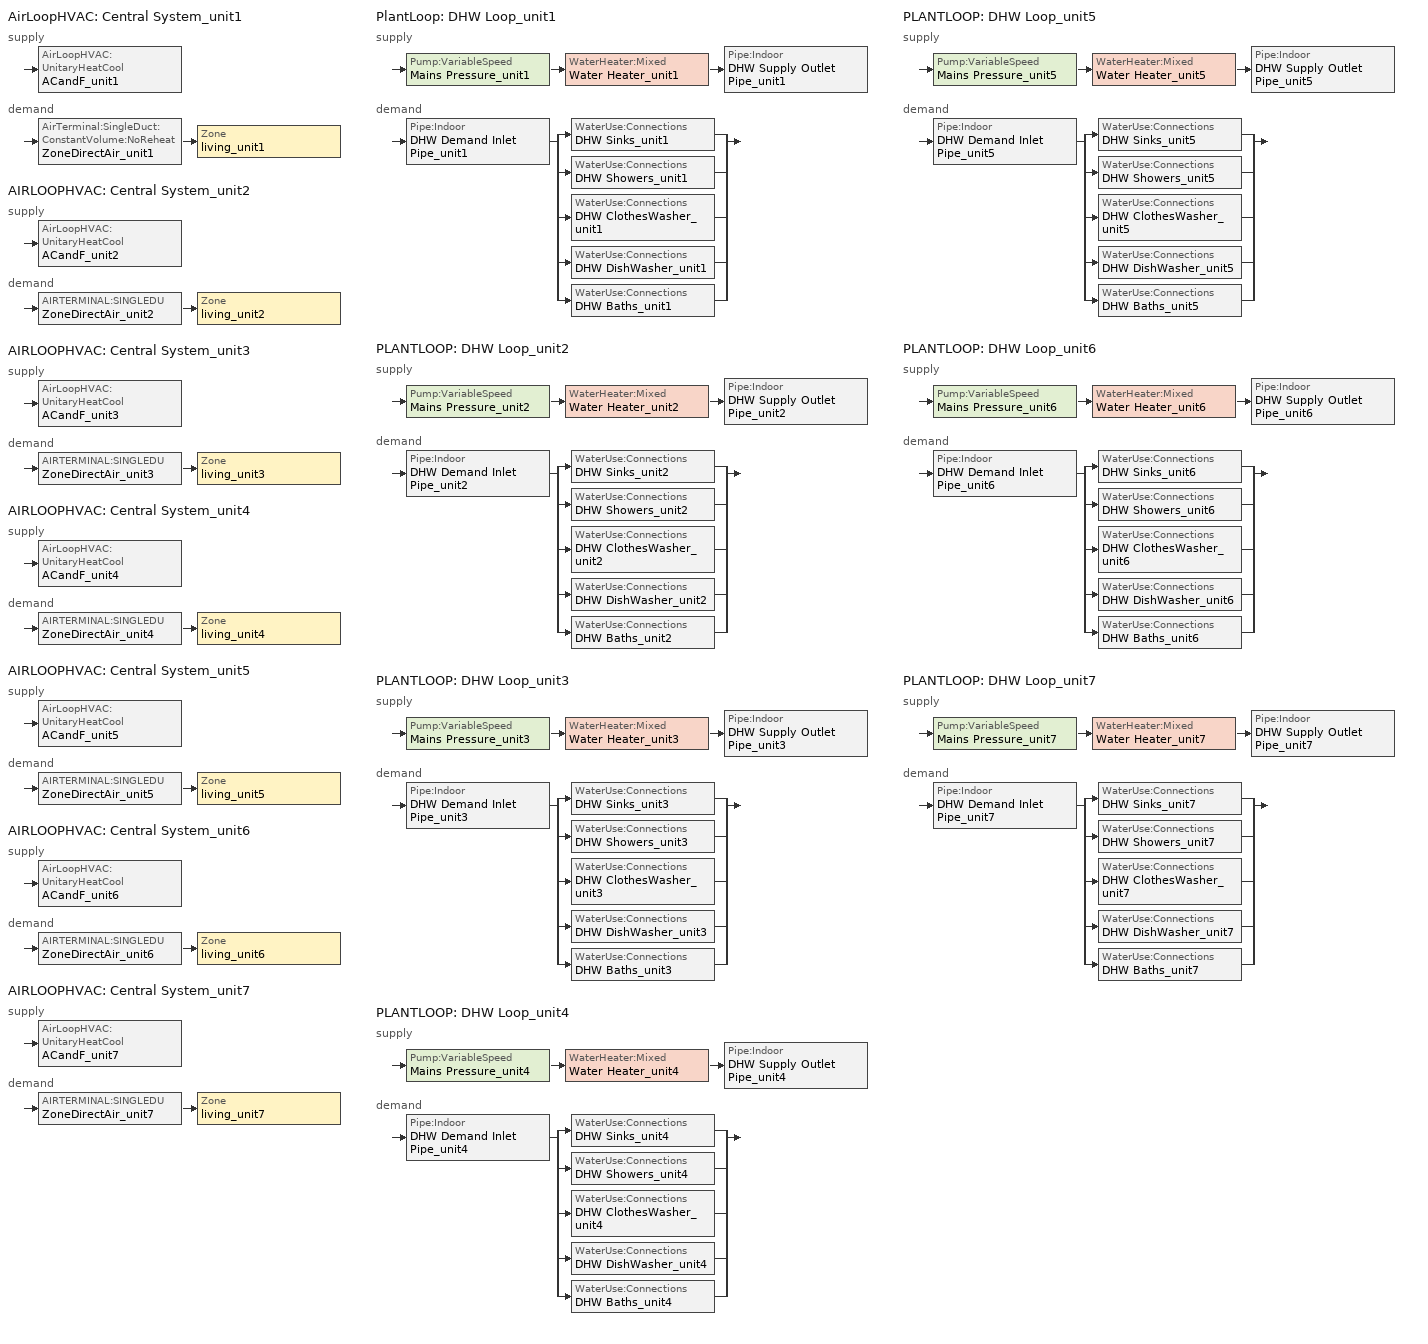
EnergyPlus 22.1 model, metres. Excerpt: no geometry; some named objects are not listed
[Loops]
AirLoopHVAC 'Central System_unit1'
 supply: AirLoopHVAC:UnitaryHeatCool 'ACandF_unit1'
 demand: AirTerminal:SingleDuct:ConstantVolume:NoReheat 'ZoneDirectAir_unit1' > Zone 'living_unit1'
AIRLOOPHVAC 'Central System_unit2'
 supply: AirLoopHVAC:UnitaryHeatCool 'ACandF_unit2'
 demand: AIRTERMINAL:SINGLEDUCT:CONSTANTVOLUME:NOREHEAT 'ZoneDirectAir_unit2' > Zone 'living_unit2'
AIRLOOPHVAC 'Central System_unit3'
 supply: AirLoopHVAC:UnitaryHeatCool 'ACandF_unit3'
 demand: AIRTERMINAL:SINGLEDUCT:CONSTANTVOLUME:NOREHEAT 'ZoneDirectAir_unit3' > Zone 'living_unit3'
AIRLOOPHVAC 'Central System_unit4'
 supply: AirLoopHVAC:UnitaryHeatCool 'ACandF_unit4'
 demand: AIRTERMINAL:SINGLEDUCT:CONSTANTVOLUME:NOREHEAT 'ZoneDirectAir_unit4' > Zone 'living_unit4'
AIRLOOPHVAC 'Central System_unit5'
 supply: AirLoopHVAC:UnitaryHeatCool 'ACandF_unit5'
 demand: AIRTERMINAL:SINGLEDUCT:CONSTANTVOLUME:NOREHEAT 'ZoneDirectAir_unit5' > Zone 'living_unit5'
AIRLOOPHVAC 'Central System_unit6'
 supply: AirLoopHVAC:UnitaryHeatCool 'ACandF_unit6'
 demand: AIRTERMINAL:SINGLEDUCT:CONSTANTVOLUME:NOREHEAT 'ZoneDirectAir_unit6' > Zone 'living_unit6'
AIRLOOPHVAC 'Central System_unit7'
 supply: AirLoopHVAC:UnitaryHeatCool 'ACandF_unit7'
 demand: AIRTERMINAL:SINGLEDUCT:CONSTANTVOLUME:NOREHEAT 'ZoneDirectAir_unit7' > Zone 'living_unit7'
PlantLoop 'DHW Loop_unit1'
 supply: Pump:VariableSpeed 'Mains Pressure_unit1' > WaterHeater:Mixed 'Water Heater_unit1' > Pipe:Indoor 'DHW Supply Outlet Pipe_unit1'
 demand: Pipe:Indoor 'DHW Demand Inlet Pipe_unit1' > split
  | WaterUse:Connections 'DHW Sinks_unit1'
  | WaterUse:Connections 'DHW Showers_unit1'
  | WaterUse:Connections 'DHW ClothesWasher_unit1'
  | WaterUse:Connections 'DHW DishWasher_unit1'
  | WaterUse:Connections 'DHW Baths_unit1'
PLANTLOOP 'DHW Loop_unit2'
 supply: Pump:VariableSpeed 'Mains Pressure_unit2' > WaterHeater:Mixed 'Water Heater_unit2' > Pipe:Indoor 'DHW Supply Outlet Pipe_unit2'
 demand: Pipe:Indoor 'DHW Demand Inlet Pipe_unit2' > split
  | WaterUse:Connections 'DHW Sinks_unit2'
  | WaterUse:Connections 'DHW Showers_unit2'
  | WaterUse:Connections 'DHW ClothesWasher_unit2'
  | WaterUse:Connections 'DHW DishWasher_unit2'
  | WaterUse:Connections 'DHW Baths_unit2'
PLANTLOOP 'DHW Loop_unit3'
 supply: Pump:VariableSpeed 'Mains Pressure_unit3' > WaterHeater:Mixed 'Water Heater_unit3' > Pipe:Indoor 'DHW Supply Outlet Pipe_unit3'
 demand: Pipe:Indoor 'DHW Demand Inlet Pipe_unit3' > split
  | WaterUse:Connections 'DHW Sinks_unit3'
  | WaterUse:Connections 'DHW Showers_unit3'
  | WaterUse:Connections 'DHW ClothesWasher_unit3'
  | WaterUse:Connections 'DHW DishWasher_unit3'
  | WaterUse:Connections 'DHW Baths_unit3'
PLANTLOOP 'DHW Loop_unit4'
 supply: Pump:VariableSpeed 'Mains Pressure_unit4' > WaterHeater:Mixed 'Water Heater_unit4' > Pipe:Indoor 'DHW Supply Outlet Pipe_unit4'
 demand: Pipe:Indoor 'DHW Demand Inlet Pipe_unit4' > split
  | WaterUse:Connections 'DHW Sinks_unit4'
  | WaterUse:Connections 'DHW Showers_unit4'
  | WaterUse:Connections 'DHW ClothesWasher_unit4'
  | WaterUse:Connections 'DHW DishWasher_unit4'
  | WaterUse:Connections 'DHW Baths_unit4'
PLANTLOOP 'DHW Loop_unit5'
 supply: Pump:VariableSpeed 'Mains Pressure_unit5' > WaterHeater:Mixed 'Water Heater_unit5' > Pipe:Indoor 'DHW Supply Outlet Pipe_unit5'
 demand: Pipe:Indoor 'DHW Demand Inlet Pipe_unit5' > split
  | WaterUse:Connections 'DHW Sinks_unit5'
  | WaterUse:Connections 'DHW Showers_unit5'
  | WaterUse:Connections 'DHW ClothesWasher_unit5'
  | WaterUse:Connections 'DHW DishWasher_unit5'
  | WaterUse:Connections 'DHW Baths_unit5'
PLANTLOOP 'DHW Loop_unit6'
 supply: Pump:VariableSpeed 'Mains Pressure_unit6' > WaterHeater:Mixed 'Water Heater_unit6' > Pipe:Indoor 'DHW Supply Outlet Pipe_unit6'
 demand: Pipe:Indoor 'DHW Demand Inlet Pipe_unit6' > split
  | WaterUse:Connections 'DHW Sinks_unit6'
  | WaterUse:Connections 'DHW Showers_unit6'
  | WaterUse:Connections 'DHW ClothesWasher_unit6'
  | WaterUse:Connections 'DHW DishWasher_unit6'
  | WaterUse:Connections 'DHW Baths_unit6'
PLANTLOOP 'DHW Loop_unit7'
 supply: Pump:VariableSpeed 'Mains Pressure_unit7' > WaterHeater:Mixed 'Water Heater_unit7' > Pipe:Indoor 'DHW Supply Outlet Pipe_unit7'
 demand: Pipe:Indoor 'DHW Demand Inlet Pipe_unit7' > split
  | WaterUse:Connections 'DHW Sinks_unit7'
  | WaterUse:Connections 'DHW Showers_unit7'
  | WaterUse:Connections 'DHW ClothesWasher_unit7'
  | WaterUse:Connections 'DHW DishWasher_unit7'
  | WaterUse:Connections 'DHW Baths_unit7'
[Material] Thermal Absorptance=0.9
Name | Roughness | Thickness | Conductivity | Density | Specific Heat | Solar Absorptance | Visible Absorptance
CopperPipe | MediumRough | 0.01905 | 401 | 2243 | 837 | 0.65 | 0.65
Pipe Insulation | VeryRough | 0.0406504 | 0.0331717 | 91 | 836 | 0.5 | 0.5
[Construction]
Insulated Pipe: Pipe Insulation, CopperPipe
[DesignSpecification:OutdoorAir]
SZ_DSOA_living_unit1: Outdoor Air Method=Flow/Zone; Outdoor Air Flow per Person=0; Outdoor Air Flow per Zone=0.0283168
[DESIGNSPECIFICATION:OUTDOORAIR] Outdoor Air Method=Flow/Zone; Outdoor Air Flow per Person=0; Outdoor Air Flow per Zone=0.0283168
SZ_DSOA_living_unit2; SZ_DSOA_living_unit3; SZ_DSOA_living_unit4; SZ_DSOA_living_unit5; SZ_DSOA_living_unit6; SZ_DSOA_living_unit7
[Sizing:Zone]
living_unit1: Zone Cooling Design Supply Air Temperature Input Method=SupplyAirTemperature; Zone Cooling Design Supply Air Temperature=12; Zone Heating Design Supply Air Temperature Input Method=SupplyAirTemperature; Zone Heating Design Supply Air Temperature=50; Zone Cooling Design Supply Air Humidity Ratio=0.0075; Zone Heating Design Supply Air Humidity Ratio=0.008; Design Specification Outdoor Air Object=SZ_DSOA_living_unit1; Cooling Design Air Flow Method=DesignDay; Cooling Minimum Air Flow per Zone Floor Area=0.000762; Heating Design Air Flow Method=DesignDay; Heating Maximum Air Flow per Zone Floor Area=0.002032; Heating Maximum Air Flow=0.141576; Heating Maximum Air Flow Fraction=0.3
[SIZING:ZONE] Zone Cooling Design Supply Air Temperature Input Method=SupplyAirTemperature; Zone Cooling Design Supply Air Temperature=12; Zone Heating Design Supply Air Temperature Input Method=SupplyAirTemperature; Zone Heating Design Supply Air Temperature=50; Zone Cooling Design Supply Air Humidity Ratio=0.0075; Zone Heating Design Supply Air Humidity Ratio=0.008; Cooling Design Air Flow Method=DesignDay; Cooling Minimum Air Flow per Zone Floor Area=0.000762; Heating Design Air Flow Method=DesignDay; Heating Maximum Air Flow per Zone Floor Area=0.002032; Heating Maximum Air Flow=0.141576; Heating Maximum Air Flow Fraction=0.3
Name | Design Specification Outdoor Air Object
living_unit2 | SZ_DSOA_living_unit2
living_unit3 | SZ_DSOA_living_unit3
living_unit4 | SZ_DSOA_living_unit4
living_unit5 | SZ_DSOA_living_unit5
living_unit6 | SZ_DSOA_living_unit6
living_unit7 | SZ_DSOA_living_unit7
[Sizing:System]
Central System_unit1: Type of Load to Size On=Sensible; Design Outdoor Air Flow Rate=autosize; Central Heating Maximum System Air Flow Ratio=1; Preheat Design Temperature=7; Preheat Design Humidity Ratio=0.008; Precool Design Temperature=11; Precool Design Humidity Ratio=0.0075; Central Cooling Design Supply Air Temperature=12; Central Heating Design Supply Air Temperature=50; Type of Zone Sum to Use=NonCoincident; 100 Outdoor Air in Cooling=No; 100 Outdoor Air in Heating=No; Central Cooling Design Supply Air Humidity Ratio=0.0075; Central Heating Design Supply Air Humidity Ratio=0.008; Cooling Supply Air Flow Rate Method=DesignDay; Heating Supply Air Flow Rate Method=DesignDay; Zone Maximum Outdoor Air Fraction=1; Cooling Design Capacity Method=FractionOfAutosizedCoolingCapacity; Cooling Design Capacity=autosize; Fraction of Autosized Cooling Design Capacity=1.15; Heating Design Capacity Method=FractionOfAutosizedHeatingCapacity; Heating Design Capacity=autosize; Fraction of Autosized Heating Design Capacity=1.25; Central Cooling Capacity Control Method=OnOff
[SIZING:SYSTEM] Type of Load to Size On=Sensible; Design Outdoor Air Flow Rate=autosize; Central Heating Maximum System Air Flow Ratio=1; Preheat Design Temperature=7; Preheat Design Humidity Ratio=0.008; Precool Design Temperature=11; Precool Design Humidity Ratio=0.0075; Central Cooling Design Supply Air Temperature=12; Central Heating Design Supply Air Temperature=50; Type of Zone Sum to Use=NonCoincident; 100 Outdoor Air in Cooling=No; 100 Outdoor Air in Heating=No; Central Cooling Design Supply Air Humidity Ratio=0.0075; Central Heating Design Supply Air Humidity Ratio=0.008; Cooling Supply Air Flow Rate Method=DesignDay; Heating Supply Air Flow Rate Method=DesignDay; Zone Maximum Outdoor Air Fraction=1; Cooling Design Capacity Method=FractionOfAutosizedCoolingCapacity; Cooling Design Capacity=autosize; Fraction of Autosized Cooling Design Capacity=1.15; Heating Design Capacity Method=FractionOfAutosizedHeatingCapacity; Heating Design Capacity=autosize; Fraction of Autosized Heating Design Capacity=1.25; Central Cooling Capacity Control Method=OnOff
Central System_unit2; Central System_unit3; Central System_unit4; Central System_unit5; Central System_unit6; Central System_unit7
[Sizing:Plant]
DHW Loop_unit1: Loop Type=Heating; Design Loop Exit Temperature=48.8889; Loop Design Temperature Difference=5.55556
[SIZING:PLANT] Loop Type=Heating; Design Loop Exit Temperature=48.8889; Loop Design Temperature Difference=5.55556
DHW Loop_unit2; DHW Loop_unit3; DHW Loop_unit4; DHW Loop_unit5; DHW Loop_unit6; DHW Loop_unit7
[ZoneControl:Thermostat]
Zone Thermostat_unit1: Zone or ZoneList=living_unit1; Control Type Schedule=zone_control_type; Control 1=thermostat_living_Dual_SP_Control_unit1
[ZONECONTROL:THERMOSTAT] Control Type Schedule=zone_control_type
Name | Zone or ZoneList | Control 1
Zone Thermostat_unit2 | living_unit2 | thermostat_living_Dual_SP_Control_unit2
Zone Thermostat_unit3 | living_unit3 | thermostat_living_Dual_SP_Control_unit3
Zone Thermostat_unit4 | living_unit4 | thermostat_living_Dual_SP_Control_unit4
Zone Thermostat_unit5 | living_unit5 | thermostat_living_Dual_SP_Control_unit5
Zone Thermostat_unit6 | living_unit6 | thermostat_living_Dual_SP_Control_unit6
Zone Thermostat_unit7 | living_unit7 | thermostat_living_Dual_SP_Control_unit7
[ThermostatSetpoint:DualSetpoint]
thermostat_living_Dual_SP_Control_unit1: Heating Setpoint Temperature Schedule=heating_sch; Cooling Setpoint Temperature Schedule=cooling_sch
[THERMOSTATSETPOINT:DUALSETPOINT] Heating Setpoint Temperature Schedule=heating_sch; Cooling Setpoint Temperature Schedule=cooling_sch
thermostat_living_Dual_SP_Control_unit2; thermostat_living_Dual_SP_Control_unit3; thermostat_living_Dual_SP_Control_unit4; thermostat_living_Dual_SP_Control_unit5; thermostat_living_Dual_SP_Control_unit6; thermostat_living_Dual_SP_Control_unit7
[ZoneHVAC:EnergyRecoveryVentilator]
ERV_unit1: Availability Schedule=always_avail; Heat Exchanger=OA_Heat_Recovery_Unit1; Supply Air Flow Rate=0.0283168; Exhaust Air Flow Rate=0.0283168; Supply Air Fan=OASupplyFan_unit1; Exhaust Air Fan=OAExhaustFan_unit1
[ZONEHVAC:ENERGYRECOVERYVENTILATOR] Availability Schedule=always_avail; Supply Air Flow Rate=0.0283168; Exhaust Air Flow Rate=0.0283168
Name | Heat Exchanger | Supply Air Fan | Exhaust Air Fan
ERV_unit2 | OA_Heat_Recovery_unit2 | OASupplyFan_unit2 | OAExhaustFan_unit2
ERV_unit3 | OA_Heat_Recovery_unit3 | OASupplyFan_unit3 | OAExhaustFan_unit3
ERV_unit4 | OA_Heat_Recovery_unit4 | OASupplyFan_unit4 | OAExhaustFan_unit4
ERV_unit5 | OA_Heat_Recovery_unit5 | OASupplyFan_unit5 | OAExhaustFan_unit5
ERV_unit6 | OA_Heat_Recovery_unit6 | OASupplyFan_unit6 | OAExhaustFan_unit6
ERV_unit7 | OA_Heat_Recovery_unit7 | OASupplyFan_unit7 | OAExhaustFan_unit7
[AirTerminal:SingleDuct:ConstantVolume:NoReheat]
ZoneDirectAir_unit1: Availability Schedule=always_avail; Maximum Air Flow Rate=autosize
[AIRTERMINAL:SINGLEDUCT:CONSTANTVOLUME:NOREHEAT] Availability Schedule=always_avail; Maximum Air Flow Rate=autosize
ZoneDirectAir_unit2; ZoneDirectAir_unit3; ZoneDirectAir_unit4; ZoneDirectAir_unit5; ZoneDirectAir_unit6; ZoneDirectAir_unit7
[Zone equipment]
living_unit1: ZoneDirectAir_unit1, ERV_unit1
living_unit2: ZoneDirectAir_unit2, ERV_unit2
living_unit3: ZoneDirectAir_unit3, ERV_unit3
living_unit4: ZoneDirectAir_unit4, ERV_unit4
living_unit5: ZoneDirectAir_unit5, ERV_unit5
living_unit6: ZoneDirectAir_unit6, ERV_unit6
living_unit7: ZoneDirectAir_unit7, ERV_unit7
[Fan:OnOff] Availability Schedule=always_avail
Name | Fan Total Efficiency | Pressure Rise | Maximum Flow Rate | Motor Efficiency | Motor In Airstream Fraction | EndUse Subcategory
Supply Fan_unit1 | 0.50054 | 400 | autosize | 0.863 | 1 | General
OASupplyFan_unit1; OAExhaustFan_unit1 | 0.6 | 1059.44 | 0.0283168 | 1 | 0 | Ventilation
[FAN:ONOFF] Availability Schedule=always_avail
Name | Fan Total Efficiency | Pressure Rise | Maximum Flow Rate | Motor Efficiency | Motor In Airstream Fraction | EndUse Subcategory
Supply Fan_unit2; Supply Fan_unit3; Supply Fan_unit4; Supply Fan_unit5; Supply Fan_unit6; Supply Fan_unit7 | 0.50054 | 400 | autosize | 0.863 | 1 | General
OASupplyFan_unit2; OAExhaustFan_unit2; OASupplyFan_unit3; OAExhaustFan_unit3; OASupplyFan_unit4; OAExhaustFan_unit4; OASupplyFan_unit5; OAExhaustFan_unit5; OASupplyFan_unit6; OAExhaustFan_unit6; OASupplyFan_unit7; OAExhaustFan_unit7 | 0.6 | 1059.44 | 0.0283168 | 1 | 0 | Ventilation
[Coil:Cooling:DX:SingleSpeed]
DX Cooling Coil_unit1: Availability Schedule=always_avail; Gross Rated Total Cooling Capacity=autosize; Gross Rated Sensible Heat Ratio=autosize; Gross Rated Cooling COP=4.09263; Rated Air Flow Rate=autosize; Total Cooling Capacity Function of Temperature Curve=Cool-Cap-fT; Total Cooling Capacity Function of Flow Fraction Curve=ConstantCubic; Energy Input Ratio Function of Temperature Curve=Cool-EIR-fT; Energy Input Ratio Function of Flow Fraction Curve=ConstantCubic; Part Load Fraction Correlation Curve=Cool-PLF-fPLR
[COIL:COOLING:DX:SINGLESPEED] Availability Schedule=always_avail; Gross Rated Total Cooling Capacity=autosize; Gross Rated Sensible Heat Ratio=autosize; Gross Rated Cooling COP=4.09263; Rated Air Flow Rate=autosize; Total Cooling Capacity Function of Temperature Curve=Cool-Cap-fT; Total Cooling Capacity Function of Flow Fraction Curve=ConstantCubic; Energy Input Ratio Function of Temperature Curve=Cool-EIR-fT; Energy Input Ratio Function of Flow Fraction Curve=ConstantCubic; Part Load Fraction Correlation Curve=Cool-PLF-fPLR
DX Cooling Coil_unit2; DX Cooling Coil_unit3; DX Cooling Coil_unit4; DX Cooling Coil_unit5; DX Cooling Coil_unit6; DX Cooling Coil_unit7
[Coil:Heating:Fuel]
Main Fuel heating coil_unit1: Availability Schedule=always_avail; Fuel Type=NaturalGas; Burner Efficiency=0.95; Nominal Capacity=autosize
[COIL:HEATING:FUEL] Availability Schedule=always_avail; Fuel Type=NaturalGas; Burner Efficiency=0.95; Nominal Capacity=autosize
Main Fuel heating coil_unit2; Main Fuel heating coil_unit3; Main Fuel heating coil_unit4; Main Fuel heating coil_unit5; Main Fuel heating coil_unit6; Main Fuel heating coil_unit7
[HeatExchanger:AirToAir:SensibleAndLatent]
OA_Heat_Recovery_Unit1: Availability Schedule=always_avail; Nominal Supply Air Flow Rate=0.0283168; Sensible Effectiveness at 100 Heating Air Flow=0.75; Latent Effectiveness at 100 Heating Air Flow=0; Sensible Effectiveness at 75 Heating Air Flow=0.75; Latent Effectiveness at 75 Heating Air Flow=0; Sensible Effectiveness at 100 Cooling Air Flow=0.75; Latent Effectiveness at 100 Cooling Air Flow=0; Sensible Effectiveness at 75 Cooling Air Flow=0.75; Latent Effectiveness at 75 Cooling Air Flow=0; Nominal Electric Power=0; Supply Air Outlet Temperature Control=No; Heat Exchanger Type=Plate; Frost Control Type=None; Threshold Temperature=-16.8333; Initial Defrost Time Fraction=0.083; Rate of Defrost Time Fraction Increase=0.0216; Economizer Lockout=No
[HEATEXCHANGER:AIRTOAIR:SENSIBLEANDLATENT] Availability Schedule=always_avail; Nominal Supply Air Flow Rate=0.0283168; Sensible Effectiveness at 100 Heating Air Flow=0.75; Latent Effectiveness at 100 Heating Air Flow=0; Sensible Effectiveness at 75 Heating Air Flow=0.75; Latent Effectiveness at 75 Heating Air Flow=0; Sensible Effectiveness at 100 Cooling Air Flow=0.75; Latent Effectiveness at 100 Cooling Air Flow=0; Sensible Effectiveness at 75 Cooling Air Flow=0.75; Latent Effectiveness at 75 Cooling Air Flow=0; Nominal Electric Power=0; Supply Air Outlet Temperature Control=No; Heat Exchanger Type=Plate; Frost Control Type=None; Threshold Temperature=-16.8333; Initial Defrost Time Fraction=0.083; Rate of Defrost Time Fraction Increase=0.0216; Economizer Lockout=No
OA_Heat_Recovery_unit2; OA_Heat_Recovery_unit3; OA_Heat_Recovery_unit4; OA_Heat_Recovery_unit5; OA_Heat_Recovery_unit6; OA_Heat_Recovery_unit7
[AirLoopHVAC:UnitaryHeatCool]
ACandF_unit1: Availability Schedule=always_avail; Supply Air Fan Operating Mode Schedule=fan_cycle; Maximum Supply Air Temperature=80; Cooling Supply Air Flow Rate=autosize; Heating Supply Air Flow Rate=autosize; No Load Supply Air Flow Rate=0; Controlling Zone or Thermostat Location=living_unit1; Supply Fan=Supply Fan_unit1; Fan Placement=BlowThrough; Heating Coil=Main Fuel Heating Coil_unit1; Cooling Coil=DX Cooling Coil_unit1; Dehumidification Control Type=None
[AIRLOOPHVAC:UNITARYHEATCOOL] Availability Schedule=always_avail; Supply Air Fan Operating Mode Schedule=fan_cycle; Maximum Supply Air Temperature=80; Cooling Supply Air Flow Rate=autosize; Heating Supply Air Flow Rate=autosize; No Load Supply Air Flow Rate=0; Fan Placement=BlowThrough; Dehumidification Control Type=None
Name | Controlling Zone or Thermostat Location | Supply Fan | Heating Coil | Cooling Coil
ACandF_unit2 | living_unit2 | Supply Fan_unit2 | Main Fuel Heating Coil_unit2 | DX Cooling Coil_unit2
ACandF_unit3 | living_unit3 | Supply Fan_unit3 | Main Fuel Heating Coil_unit3 | DX Cooling Coil_unit3
ACandF_unit4 | living_unit4 | Supply Fan_unit4 | Main Fuel Heating Coil_unit4 | DX Cooling Coil_unit4
ACandF_unit5 | living_unit5 | Supply Fan_unit5 | Main Fuel Heating Coil_unit5 | DX Cooling Coil_unit5
ACandF_unit6 | living_unit6 | Supply Fan_unit6 | Main Fuel Heating Coil_unit6 | DX Cooling Coil_unit6
ACandF_unit7 | living_unit7 | Supply Fan_unit7 | Main Fuel Heating Coil_unit7 | DX Cooling Coil_unit7
[AirLoopHVAC]
Central System_unit1: Design Supply Air Flow Rate=autosize
[AIRLOOPHVAC] Design Supply Air Flow Rate=autosize
Central System_unit2; Central System_unit3; Central System_unit4; Central System_unit5; Central System_unit6; Central System_unit7
[Pipe:Indoor] Construction=Insulated Pipe; Environment Type=ZONE; Ambient Temperature Zone=living_unit1; Pipe Inside Diameter=0.02; Pipe Length=2
DHW Demand Inlet Pipe_unit1; DHW Supply Outlet Pipe_unit1
[PIPE:INDOOR] Construction=Insulated Pipe; Environment Type=ZONE; Pipe Inside Diameter=0.02; Pipe Length=2
Name | Ambient Temperature Zone
DHW Demand Inlet Pipe_unit2; DHW Supply Outlet Pipe_unit2 | living_unit2
DHW Demand Inlet Pipe_unit3; DHW Supply Outlet Pipe_unit3 | living_unit3
DHW Demand Inlet Pipe_unit4; DHW Supply Outlet Pipe_unit4 | living_unit4
DHW Demand Inlet Pipe_unit5; DHW Supply Outlet Pipe_unit5 | living_unit5
DHW Demand Inlet Pipe_unit6; DHW Supply Outlet Pipe_unit6 | living_unit6
DHW Demand Inlet Pipe_unit7; DHW Supply Outlet Pipe_unit7 | living_unit7
[Pump:VariableSpeed]
Mains Pressure_unit1: Design Maximum Flow Rate=autosize; Design Pump Head=1; Design Power Consumption=0; Motor Efficiency=1; Fraction of Motor Inefficiencies to Fluid Stream=0; Coefficient 1 of the Part Load Performance Curve=0; Coefficient 2 of the Part Load Performance Curve=1; Coefficient 3 of the Part Load Performance Curve=0; Coefficient 4 of the Part Load Performance Curve=0; Design Minimum Flow Rate=0; Pump Control Type=Intermittent
[PUMP:VARIABLESPEED] Design Maximum Flow Rate=autosize; Design Pump Head=1; Design Power Consumption=0; Motor Efficiency=1; Fraction of Motor Inefficiencies to Fluid Stream=0; Coefficient 1 of the Part Load Performance Curve=0; Coefficient 2 of the Part Load Performance Curve=1; Coefficient 3 of the Part Load Performance Curve=0; Coefficient 4 of the Part Load Performance Curve=0; Design Minimum Flow Rate=0; Pump Control Type=Intermittent
Mains Pressure_unit2; Mains Pressure_unit3; Mains Pressure_unit4; Mains Pressure_unit5; Mains Pressure_unit6; Mains Pressure_unit7
[WaterHeater:Mixed]
Water Heater_unit1: Tank Volume=0.151416; Setpoint Temperature Schedule=dhw_setpt; Deadband Temperature Difference=2; Maximum Temperature Limit=50; Heater Control Type=Cycle; Heater Maximum Capacity=autosize; Heater Minimum Capacity=0; Heater Ignition Minimum Flow Rate=0; Heater Fuel Type=naturalgas; Heater Thermal Efficiency=0.8; Ambient Temperature Indicator=Zone; Ambient Temperature Zone=unheatedbsmt_unit1; Off Cycle Loss Coefficient to Ambient Temperature=5.58333; Off Cycle Loss Fraction to Zone=1; On Cycle Loss Coefficient to Ambient Temperature=5.58333; On Cycle Loss Fraction to Zone=1; Peak Use Flow Rate=0; Use Side Effectiveness=1; Source Side Effectiveness=1; Use Side Design Flow Rate=autosize; Source Side Design Flow Rate=0; Indirect Water Heating Recovery Time=1.5
[WATERHEATER:MIXED] Tank Volume=0.151416; Setpoint Temperature Schedule=dhw_setpt; Deadband Temperature Difference=2; Maximum Temperature Limit=50; Heater Control Type=Cycle; Heater Maximum Capacity=autosize; Heater Minimum Capacity=0; Heater Ignition Minimum Flow Rate=0; Heater Fuel Type=naturalgas; Heater Thermal Efficiency=0.8; Ambient Temperature Indicator=Zone; Off Cycle Loss Coefficient to Ambient Temperature=5.58333; Off Cycle Loss Fraction to Zone=1; On Cycle Loss Coefficient to Ambient Temperature=5.58333; On Cycle Loss Fraction to Zone=1; Peak Use Flow Rate=0; Use Side Effectiveness=1; Source Side Effectiveness=1; Use Side Design Flow Rate=autosize; Source Side Design Flow Rate=0; Indirect Water Heating Recovery Time=1.5
Name | Ambient Temperature Zone
Water Heater_unit2 | unheatedbsmt_unit2
Water Heater_unit3 | unheatedbsmt_unit3
Water Heater_unit4 | unheatedbsmt_unit4
Water Heater_unit5 | unheatedbsmt_unit5
Water Heater_unit6 | unheatedbsmt_unit6
Water Heater_unit7 | unheatedbsmt_unit7
[WaterHeater:Sizing]
Water Heater_unit1: Design Mode=ResidentialHUD-FHAMinimum; Number of Bedrooms=3; Number of Bathrooms=3
[WATERHEATER:SIZING] Design Mode=ResidentialHUD-FHAMinimum; Number of Bedrooms=3; Number of Bathrooms=3
Water Heater_unit2; Water Heater_unit3; Water Heater_unit4; Water Heater_unit5; Water Heater_unit6; Water Heater_unit7
[PlantLoop]
DHW Loop_unit1: Fluid Type=Water; Plant Equipment Operation Scheme=DHW Loop Operation_unit1; Maximum Loop Temperature=100; Minimum Loop Temperature=0; Maximum Loop Flow Rate=autosize; Minimum Loop Flow Rate=0; Plant Loop Volume=autocalculate; Load Distribution Scheme=Optimal
[PLANTLOOP] Fluid Type=Water; Maximum Loop Temperature=100; Minimum Loop Temperature=0; Maximum Loop Flow Rate=autosize; Minimum Loop Flow Rate=0; Plant Loop Volume=autocalculate; Load Distribution Scheme=Optimal
Name | Plant Equipment Operation Scheme
DHW Loop_unit2 | DHW Loop Operation_unit2
DHW Loop_unit3 | DHW Loop Operation_unit3
DHW Loop_unit4 | DHW Loop Operation_unit4
DHW Loop_unit5 | DHW Loop Operation_unit5
DHW Loop_unit6 | DHW Loop Operation_unit6
DHW Loop_unit7 | DHW Loop Operation_unit7
[PlantEquipmentList]
DHW Plant Equipment_unit1: Water Heater_unit1
[PLANTEQUIPMENTLIST]
DHW Plant Equipment_unit2: Water Heater_unit2
DHW Plant Equipment_unit3: Water Heater_unit3
DHW Plant Equipment_unit4: Water Heater_unit4
DHW Plant Equipment_unit5: Water Heater_unit5
DHW Plant Equipment_unit6: Water Heater_unit6
DHW Plant Equipment_unit7: Water Heater_unit7
[PlantEquipmentOperation:HeatingLoad]
DHW Control Scheme_unit1: Load Range 1 Lower Limit=0; Load Range 1 Upper Limit=1000000000000000; Range 1 Equipment List=DHW Plant Equipment_unit1
[PLANTEQUIPMENTOPERATION:HEATINGLOAD] Load Range 1 Lower Limit=0; Load Range 1 Upper Limit=1000000000000000
Name | Range 1 Equipment List
DHW Control Scheme_unit2 | DHW Plant Equipment_unit2
DHW Control Scheme_unit3 | DHW Plant Equipment_unit3
DHW Control Scheme_unit4 | DHW Plant Equipment_unit4
DHW Control Scheme_unit5 | DHW Plant Equipment_unit5
DHW Control Scheme_unit6 | DHW Plant Equipment_unit6
DHW Control Scheme_unit7 | DHW Plant Equipment_unit7
[PlantEquipmentOperationSchemes]
DHW Loop Operation_unit1: Control Scheme 1=DHW Control Scheme_unit1; Control Scheme 1 Schedule=always_avail
[PLANTEQUIPMENTOPERATIONSCHEMES] Control Scheme 1 Schedule=always_avail
Name | Control Scheme 1
DHW Loop Operation_unit2 | DHW Control Scheme_unit2
DHW Loop Operation_unit3 | DHW Control Scheme_unit3
DHW Loop Operation_unit4 | DHW Control Scheme_unit4
DHW Loop Operation_unit5 | DHW Control Scheme_unit5
DHW Loop Operation_unit6 | DHW Control Scheme_unit6
DHW Loop Operation_unit7 | DHW Control Scheme_unit7
[SetpointManager:Scheduled]
DHW Loop Setpoint Manager_unit1: Control Variable=Temperature; Schedule=DHWSupplySetpoint; Setpoint Node or NodeList=DHW Supply Outlet Node_unit1
[SETPOINTMANAGER:SCHEDULED] Control Variable=Temperature; Schedule=DHWSupplySetpoint
Name | Setpoint Node or NodeList
DHW Loop Setpoint Manager_unit2 | DHW Supply Outlet Node_unit2
DHW Loop Setpoint Manager_unit3 | DHW Supply Outlet Node_unit3
DHW Loop Setpoint Manager_unit4 | DHW Supply Outlet Node_unit4
DHW Loop Setpoint Manager_unit5 | DHW Supply Outlet Node_unit5
DHW Loop Setpoint Manager_unit6 | DHW Supply Outlet Node_unit6
DHW Loop Setpoint Manager_unit7 | DHW Supply Outlet Node_unit7
[WaterUse:Equipment] EndUse Subcategory=Domestic Hot Water
Name | Peak Flow Rate | Flow Rate Fraction Schedule | Target Temperature Schedule
Clothes Washer_unit1 | 1.62192e-06 | ClothesWasher_flow_sch | CWWaterTempSchedule
Dishwasher_unit1 | 6.36685e-07 | Dishwasher_flow_sch | DWWaterTempSchedule
Sinks_unit1 | 7.1934e-05 | BA_sink_sch | SSBWaterTempSchedule
Showers_unit1 | 0.000141975 | BA_shower_sch | SSBWaterTempSchedule
Baths_unit1 | 0.00027764 | BA_bath_sch | SSBWaterTempSchedule
[WATERUSE:EQUIPMENT] EndUse Subcategory=Domestic Hot Water
Name | Peak Flow Rate | Flow Rate Fraction Schedule | Target Temperature Schedule
Clothes Washer_unit2; Clothes Washer_unit3; Clothes Washer_unit4; Clothes Washer_unit5; Clothes Washer_unit6; Clothes Washer_unit7 | 1.62192e-06 | ClothesWasher_flow_sch | CWWaterTempSchedule
Dishwasher_unit2; Dishwasher_unit3; Dishwasher_unit4; Dishwasher_unit5; Dishwasher_unit6; Dishwasher_unit7 | 6.36685e-07 | Dishwasher_flow_sch | DWWaterTempSchedule
Sinks_unit2; Sinks_unit3; Sinks_unit4; Sinks_unit5; Sinks_unit6; Sinks_unit7 | 7.1934e-05 | BA_sink_sch | SSBWaterTempSchedule
Showers_unit2; Showers_unit3; Showers_unit4; Showers_unit5; Showers_unit6; Showers_unit7 | 0.000141975 | BA_shower_sch | SSBWaterTempSchedule
Baths_unit2; Baths_unit3; Baths_unit4; Baths_unit5; Baths_unit6; Baths_unit7 | 0.00027764 | BA_bath_sch | SSBWaterTempSchedule
[WaterUse:Connections] Drain Water Heat Exchanger Type=None
Name | Water Use Equipment 1
DHW Sinks_unit1 | Sinks_unit1
DHW Showers_unit1 | Showers_unit1
DHW ClothesWasher_unit1 | Clothes Washer_unit1
DHW DishWasher_unit1 | Dishwasher_unit1
DHW Baths_unit1 | Baths_unit1
[WATERUSE:CONNECTIONS] Drain Water Heat Exchanger Type=None
Name | Water Use Equipment 1
DHW Sinks_unit2 | Sinks_unit2
DHW Showers_unit2 | Showers_unit2
DHW ClothesWasher_unit2 | Clothes Washer_unit2
DHW DishWasher_unit2 | Dishwasher_unit2
DHW Baths_unit2 | Baths_unit2
DHW Sinks_unit3 | Sinks_unit3
DHW Showers_unit3 | Showers_unit3
DHW ClothesWasher_unit3 | Clothes Washer_unit3
DHW DishWasher_unit3 | Dishwasher_unit3
DHW Baths_unit3 | Baths_unit3
DHW Sinks_unit4 | Sinks_unit4
DHW Showers_unit4 | Showers_unit4
DHW ClothesWasher_unit4 | Clothes Washer_unit4
DHW DishWasher_unit4 | Dishwasher_unit4
DHW Baths_unit4 | Baths_unit4
DHW Sinks_unit5 | Sinks_unit5
DHW Showers_unit5 | Showers_unit5
DHW ClothesWasher_unit5 | Clothes Washer_unit5
DHW DishWasher_unit5 | Dishwasher_unit5
DHW Baths_unit5 | Baths_unit5
DHW Sinks_unit6 | Sinks_unit6
DHW Showers_unit6 | Showers_unit6
DHW ClothesWasher_unit6 | Clothes Washer_unit6
DHW DishWasher_unit6 | Dishwasher_unit6
DHW Baths_unit6 | Baths_unit6
DHW Sinks_unit7 | Sinks_unit7
DHW Showers_unit7 | Showers_unit7
DHW ClothesWasher_unit7 | Clothes Washer_unit7
DHW DishWasher_unit7 | Dishwasher_unit7
DHW Baths_unit7 | Baths_unit7
[Schedule:Day:Hourly]
DishwasherWeekday_flow_sch: 0.0732349, 0.0325383, 0.0243798, 0.0162691, 0.0162691, 0.0488074, 0.0976625, 0.146518, 0.276814, 0.309352, 0.268655, 0.227959, 0.195373, 0.2198, 0.179104, 0.170945, 0.179104, 0.236069, 0.415221, 0.5292, 0.43149, 0.31751, 0.211642, 0.146518
DishwasherWeekend_flow_sch: 0.078466, 0.0348624, 0.0261213, 0.0174312, 0.0174312, 0.0522936, 0.104638, 0.156983, 0.296586, 0.331449, 0.287845, 0.244241, 0.209328, 0.2355, 0.191897, 0.183156, 0.191897, 0.252931, 0.444879, 0.567, 0.46231, 0.34019, 0.226759, 0.156983
DishwasherVacation_flow_sch; ClothesWasherVacation_flow_sch: 0, 0, 0, 0, 0, 0, 0, 0, 0, 0, 0, 0, 0, 0, 0, 0, 0, 0, 0, 0, 0, 0, 0, 0
ClothesWasherWeekday_flow_sch: 0.0503457, 0.0402658, 0.0201059, 0.0201059, 0.0402658, 0.0604256, 0.120851, 0.261916, 0.392901, 0.463461, 0.453381, 0.402981, 0.362662, 0.322396, 0.282076, 0.261916, 0.271996, 0.261916, 0.261916, 0.261916, 0.261916, 0.251836, 0.171251, 0.0906654
ClothesWasherWeekend_flow_sch: 0.0615932, 0.0492613, 0.0245977, 0.0245977, 0.0492613, 0.073925, 0.14785, 0.32043, 0.480677, 0.567, 0.554668, 0.493009, 0.443682, 0.39442, 0.345093, 0.32043, 0.332761, 0.32043, 0.32043, 0.32043, 0.32043, 0.308098, 0.209509, 0.11092
[Schedule:Week:Compact]
DishwasherWeek_flow_sch: For: Weekdays, DishwasherWeekday_flow_sch, For: CustomDay1, DishwasherVacation_flow_sch, For: AllOtherDays, DishwasherWeekend_flow_sch
ClothesWasherWeek_flow_sch: For: Weekdays, ClothesWasherWeekday_flow_sch, For: CustomDay1, ClothesWasherVacation_flow_sch, For: AllOtherDays, ClothesWasherWeekend_flow_sch
[Schedule:Year]
Dishwasher_flow_sch: DishwasherWeek_flow_sch, 1, 1, 12, 31
ClothesWasher_flow_sch: ClothesWasherWeek_flow_sch, 1, 1, 12, 31
[Schedule:Compact]
BA_shower_sch: Through: 12/31, For: AllDays, Until: 1:00, 0.00110418, Until: 2:00, 0.0005019, Until: 3:00, 0.00030114, Until: 4:00, 0.0005019, Until: 5:00, 0.00140532, Until: 6:00, 0.00521976, Until: 7:00, 0.0118448, Until: 8:00, 0.0117445, Until: 9:00, 0.0095361, Until: 10:00, 0.00742812, Until: 11:00, 0.0060228, Until: 12:00, 0.00471786, Until: 13:00, 0.00341292, Until: 14:00, 0.00291102, Until: 15:00, 0.00260988, Until: 16:00, 0.0025095, Until: 17:00, 0.0030114, Until: 18:00, 0.00391482, Until: 19:00, 0.00421596, Until: 20:00, 0.00421596, Until: 21:00, 0.00421596, Until: 22:00, 0.00411558, Until: 23:00, 0.00291102, Until: 24:00, 0.00210798
BA_bath_sch: Through: 12/31, For: AllDays, Until: 1:00, 0.000103091, Until: 2:00, 5.15455e-05, Until: 3:00, 5.15455e-05, Until: 4:00, 5.15455e-05, Until: 5:00, 0.000103091, Until: 6:00, 0.000244841, Until: 7:00, 0.000592773, Until: 8:00, 0.000747409, Until: 9:00, 0.0008505, Until: 10:00, 0.000747409, Until: 11:00, 0.000592773, Until: 12:00, 0.000451023, Until: 13:00, 0.000399477, Until: 14:00, 0.000296386, Until: 15:00, 0.000296386, Until: 16:00, 0.000296386, Until: 17:00, 0.000502568, Until: 18:00, 0.000592773, Until: 19:00, 0.00099225, Until: 20:00, 0.00128864, Until: 21:00, 0.00128864, Until: 22:00, 0.00099225, Until: 23:00, 0.0008505, Until: 24:00, 0.000502568
BA_sink_sch: Through: 12/31, For: AllDays, Until: 1:00, 0.00244871, Until: 2:00, 0.00122436, Until: 3:00, 0.000874539, Until: 4:00, 0.000874539, Until: 5:00, 0.00122436, Until: 6:00, 0.00314834, Until: 7:00, 0.00734613, Until: 8:00, 0.0108443, Until: 9:00, 0.0115439, Until: 10:00, 0.0108443, Until: 11:00, 0.00944503, Until: 12:00, 0.00874539, Until: 13:00, 0.00857049, Until: 14:00, 0.00787086, Until: 15:00, 0.00752104, Until: 16:00, 0.00717122, Until: 17:00, 0.00839558, Until: 18:00, 0.011369, Until: 19:00, 0.0131181, Until: 20:00, 0.0120686, Until: 21:00, 0.00996975, Until: 22:00, 0.00839558, Until: 23:00, 0.00699632, Until: 24:00, 0.00472251
zone_control_type: Through: 12/31, For: AllDays, Until 24:00, 4
dhw_setpt: Through: 12/31, For: AllDays, Until 24:00, 48
always_avail: Through: 12/31, For: AllDays, Until: 24:00, 1
heating_sch: Through: 12/31, For: AllDays, Until: 24:00, 22.2222
cooling_sch: Through: 12/31, For: AllDays, Until: 24:00, 23.8889
fan_cycle: Through: 12/31, For: AllDays, Until: 24:00, 0
[Schedule:Constant]
Name | Hourly Value
DWWaterTempSchedule; CWWaterTempSchedule; DHWSupplySetpoint | 48.8889
SSBWaterTempSchedule | 40.5556
[Curve:Quadratic]
Cool-PLF-fPLR: Coefficient1 Constant=0.801414; Coefficient2 x=0.237447; Coefficient3 x2=-0.0393773; Minimum Value of x=0; Maximum Value of x=1; Minimum Curve Output=0.7; Maximum Curve Output=1
[Curve:Cubic]
ConstantCubic: Coefficient1 Constant=1; Coefficient2 x=0; Coefficient3 x2=0; Coefficient4 x3=0; Minimum Value of x=-100; Maximum Value of x=100
[Curve:Biquadratic] Minimum Value of x=-100; Maximum Value of x=100; Minimum Value of y=-100; Maximum Value of y=100
Name | Coefficient1 Constant | Coefficient2 x | Coefficient3 x2 | Coefficient4 y | Coefficient5 y2 | Coefficient6 xy
Cool-Cap-fT | 1.26489 | -0.035055 | 0.00211086 | -0.00152689 | -7.0308e-06 | -0.000469184
Cool-EIR-fT | 0.384024 | 0.0296967 | -0.00113293 | 0.00649067 | 0.000262699 | -0.000120722
